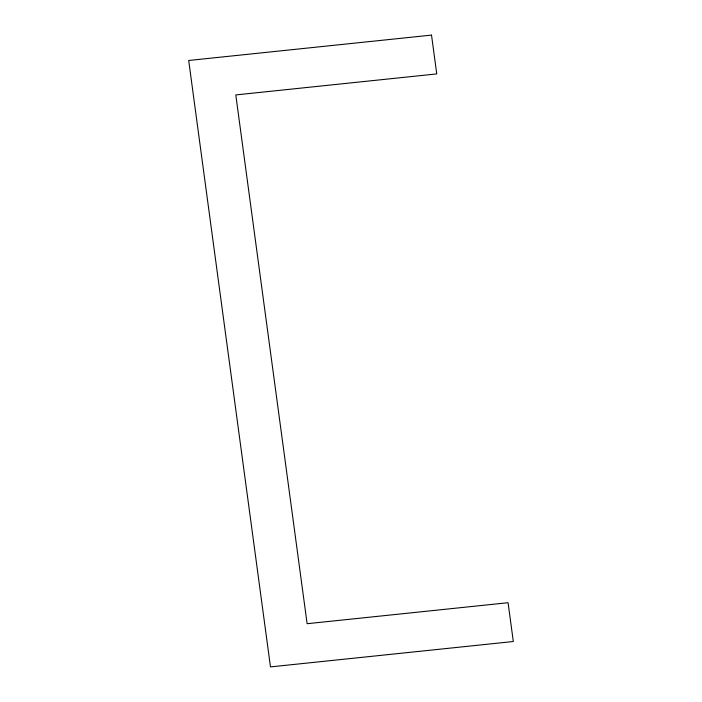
<?xml version="1.0" encoding="UTF-8"?>
<svg xmlns="http://www.w3.org/2000/svg" width="702" height="702" viewBox="0 0 702 702"><rect width="100%" height="100%" fill="white"/><g stroke="black" fill="none" stroke-linecap="round" stroke-linejoin="round"><path stroke-width="1.05" d="M431.519 35.1L188.689 60.477L270.481 666.9L513.311 641.523L508.072 602.711L307.116 623.709L235.793 94.919L436.749 73.912L431.519 35.1"/></g></svg>
